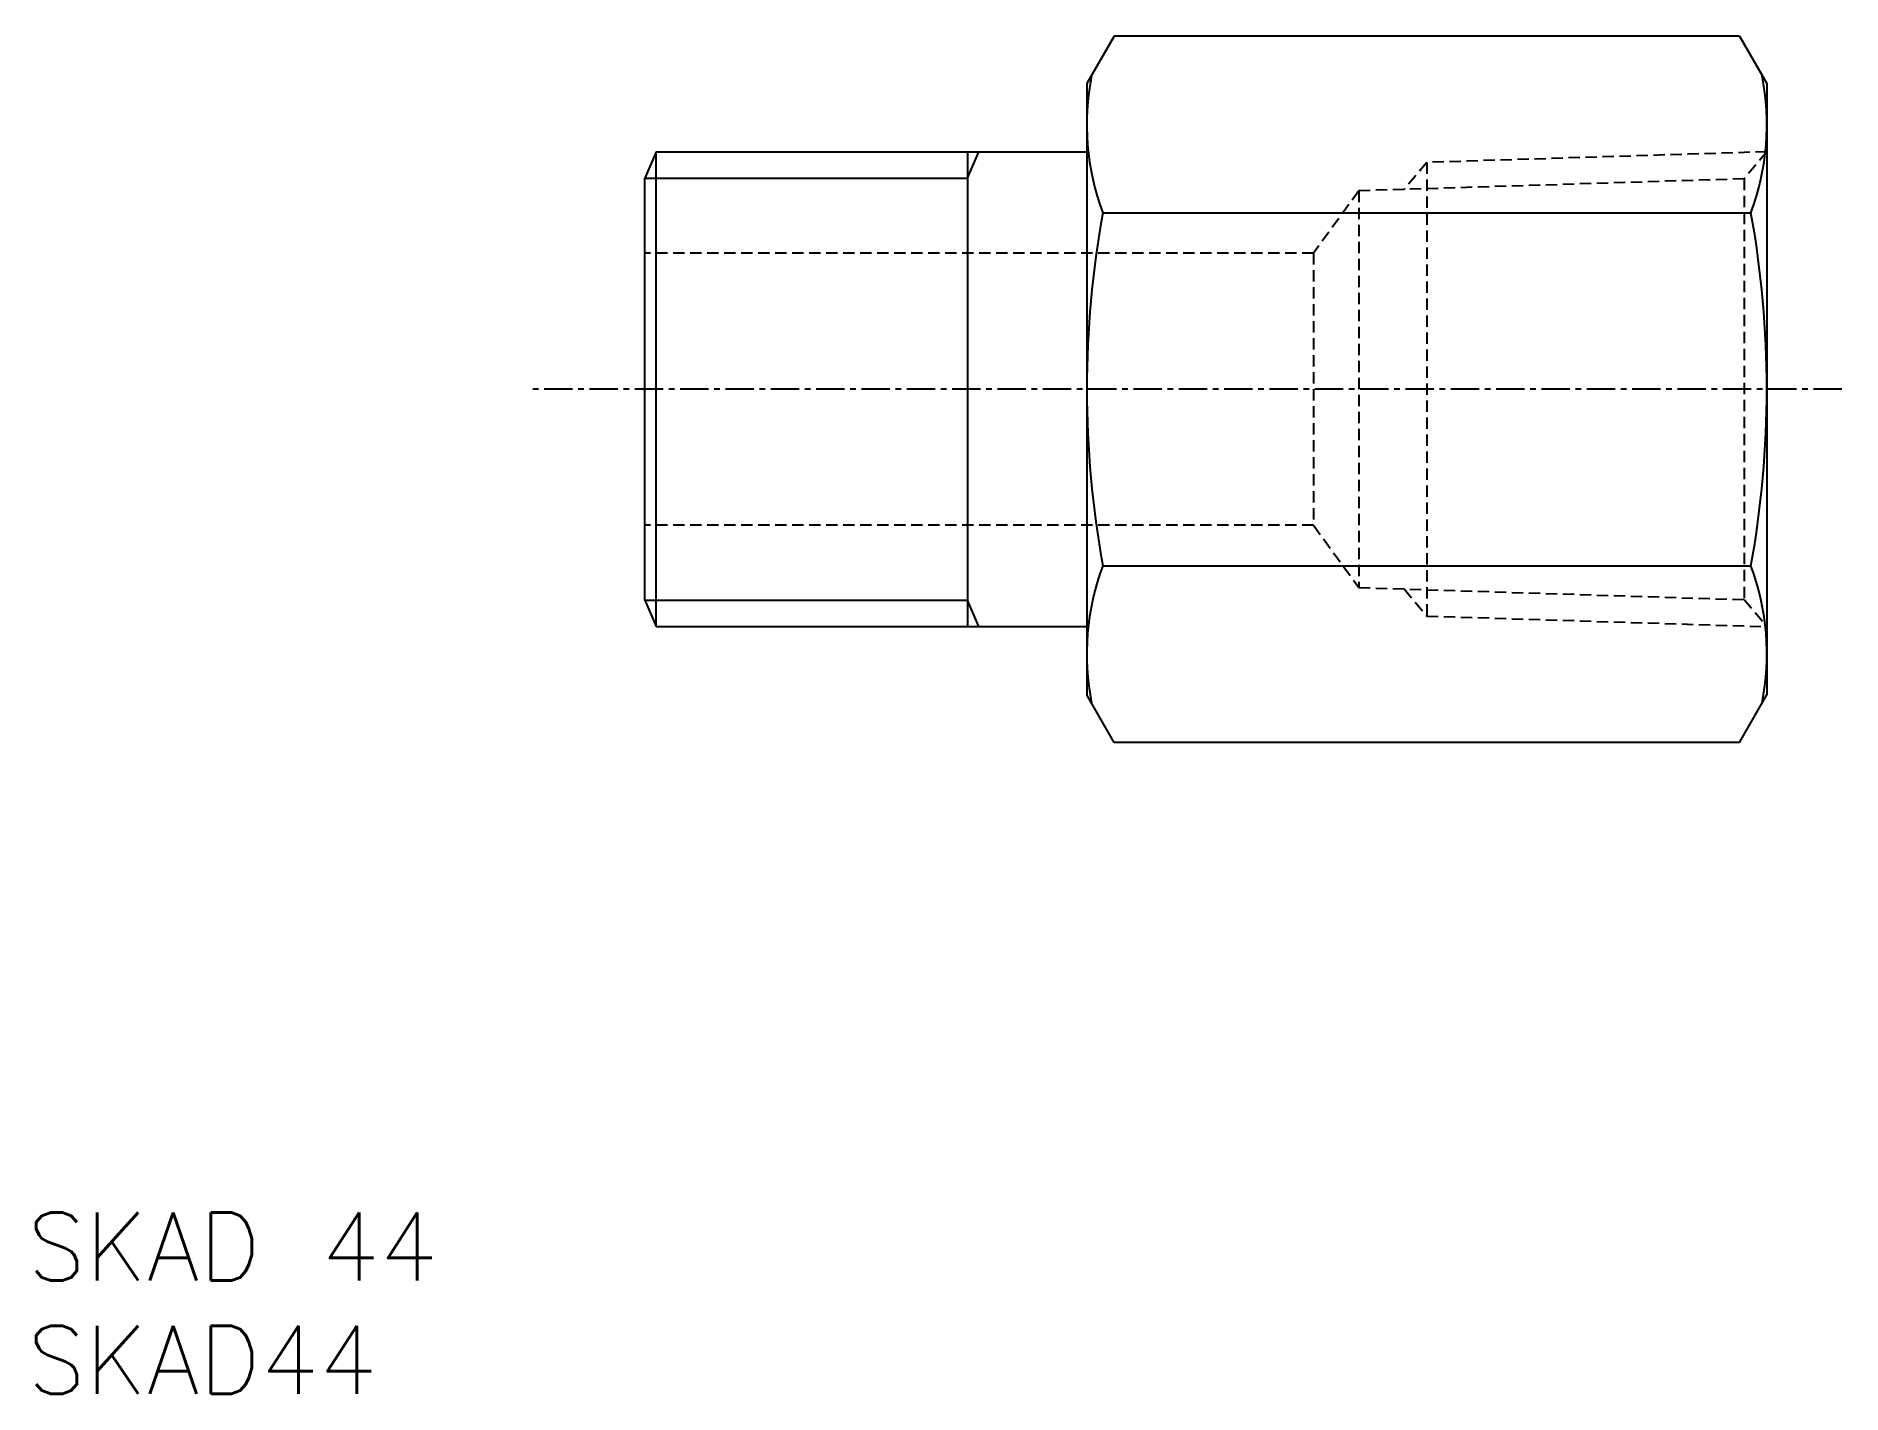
# Model space of a CAD drawing. Extents: x 0.4 to 80.1, y 0 to 59.9.
import ezdxf

# ---------------------------------------------------------------- set-up
doc = ezdxf.new("R2010")
doc.units = 0
doc.linetypes.add('CENTER', pattern=[2, 1.25, -0.25, 0.25, -0.25])
doc.linetypes.add('DASHED', pattern=[0.75, 0.5, -0.25])
doc.layers.get('0').update_dxf_attribs({"linetype": 'CONTINUOUS'})
doc.layers.add('CENTER', color=1, linetype='CENTER')
doc.styles.get("Standard").update_dxf_attribs({"font": 'txt.shx'})

# ---------------------------------------------------------------- blocks, each defined once
blk = doc.blocks.new('*U2')
at = {"color": 7, "linetype": 'CONTINUOUS'}
blk.add_text('SKAD44', height=3, dxfattribs=at).set_placement((0, 0))
blk = doc.blocks.new('*U3')
at = {"color": 7, "linetype": 'CONTINUOUS'}
blk.add_text('SKAD 44', height=3, dxfattribs=at).set_placement((0, 5))

msp = doc.modelspace()

# ---------------------------------------------------------------- linework, layer by layer
at = {"color": 7, "linetype": 'CONTINUOUS'}
for p, q in [((47.947, 59.917), (46.742, 57.825)), ((75.538, 59.917), (47.947, 59.917)), ((75.538, 59.917), (76.742, 57.825)), ((46.742, 57.825), (46.742, 30.845)), ((76.742, 57.825), (76.742, 30.845)), ((27.742, 54.812), (27.242, 53.65)), ((27.742, 54.812), (46.742, 54.812)), ((27.742, 33.857), (27.742, 54.812)), ((41.479, 54.812), (41.479, 33.817)), ((27.242, 35.019), (27.242, 53.65)), ((47.442, 52.123), (76.042, 52.123)), ((47.442, 36.546), (76.042, 36.546)), ((27.242, 35.019), (27.742, 33.857)), ((27.742, 33.857), (46.742, 33.857)), ((47.947, 28.752), (46.742, 30.845)), ((75.538, 28.752), (76.742, 30.845)), ((75.538, 28.752), (47.947, 28.752))]:
    msp.add_line(p, q, dxfattribs=at)
at = {"color": 3}
for p, q in [((41.479, 53.65), (41.979, 54.812)), ((27.242, 53.65), (41.479, 53.65)), ((27.242, 35.019), (41.479, 35.019)), ((41.979, 33.857), (41.479, 35.019))]:
    msp.add_line(p, q, dxfattribs=at)
at = {"color": 3, "linetype": 'DASHED'}
for p, q in [((61.743, 54.344), (60.741, 53.15)), ((76.742, 54.812), (61.742, 54.343)), ((61.742, 54.343), (61.742, 34.326)), ((76.743, 54.813), (75.741, 53.619)), ((75.741, 53.619), (58.742, 53.088)), ((75.741, 53.619), (75.741, 35.05)), ((58.742, 53.088), (56.742, 50.335)), ((58.742, 53.088), (58.742, 35.582)), ((56.742, 50.335), (27.242, 50.335)), ((56.742, 50.335), (56.742, 38.335)), ((56.742, 38.335), (27.242, 38.335)), ((56.742, 38.335), (58.742, 35.582)), ((58.742, 35.582), (75.741, 35.05)), ((60.741, 35.519), (61.742, 34.326)), ((61.742, 34.326), (76.742, 33.857)), ((75.741, 35.05), (76.742, 33.857))]:
    msp.add_line(p, q, dxfattribs=at)
at = {"color": 7, "linetype": 'CONTINUOUS'}
for centre, radius, start, end in [((57.949, 56.027), 11.208, 168.90555, 200.38546), ((65.536, 56.027), 11.208, 339.61454, 11.09445), ((90.43, 44.335), 43.687, 169.73056, 190.26944), ((33.055, 44.335), 43.687, 349.73056, 10.26944), ((57.949, 32.642), 11.208, 159.61454, 191.09445), ((65.536, 32.642), 11.208, 348.90555, 20.38546)]:
    msp.add_arc(centre, radius, start, end, dxfattribs=at)
at = {"layer": 'CENTER', "color": 1, "linetype": 'CENTER'}
msp.add_line((80.053, 44.335), (22.065, 44.335), dxfattribs=at)

# ---------------------------------------------------------------- block references
at = {"color": 7, "linetype": 'CONTINUOUS'}
for name in ['*U3', '*U2']:
    msp.add_blockref(name, (0, 0), dxfattribs=at)

doc.saveas('drawing.dxf')
